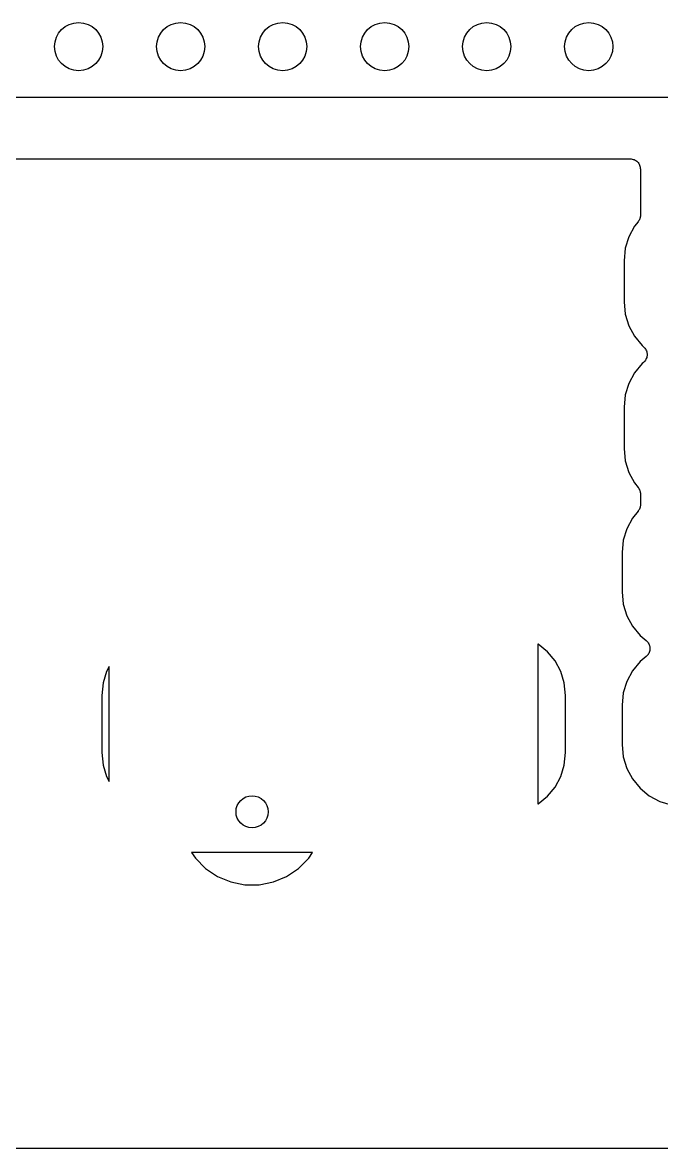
# Model space of a CAD drawing. Extents: x 3.02 to 5.79, y -2.32 to -0.9.
# Drawn here: x 3.828 to 4.141, y -1.815 to -1.263 of the extents above; entities that cross this region are included whole.
import ezdxf

# ---------------------------------------------------------------- set-up
doc = ezdxf.new("R2010")
doc.units = 0
doc.header["$MEASUREMENT"] = 0
doc.layers.add('BLACK', color=7, linetype='CONTINUOUS')

msp = doc.modelspace()

# ---------------------------------------------------------------- linework, layer by layer
at = {"layer": 'BLACK', "linetype": 'CONTINUOUS'}
for p, q in [((4.15031, -1.3), (3.75784, -1.3)), ((3.75819, -1.33), (4.12531, -1.33)), ((4.12531, -1.33), (4.12535, -1.33)), ((4.12535, -1.33), (4.12535, -1.33)), ((4.12535, -1.33), (4.12535, -1.33)), ((4.12535, -1.33), (4.12538, -1.33)), ((4.12538, -1.33), (4.12585, -1.33005)), ((4.12585, -1.33005), (4.12632, -1.3301)), ((4.12632, -1.3301), (4.12634, -1.33011)), ((4.12634, -1.33011), (4.12635, -1.33011)), ((4.12635, -1.33011), (4.1268, -1.33025)), ((4.1268, -1.33025), (4.12725, -1.33039)), ((4.12725, -1.33039), (4.12727, -1.3304)), ((4.12727, -1.3304), (4.12728, -1.3304)), ((4.12728, -1.3304), (4.1277, -1.33063)), ((4.1277, -1.33063), (4.12811, -1.33085)), ((4.12811, -1.33085), (4.12812, -1.33087)), ((4.12812, -1.33087), (4.12814, -1.33087)), ((4.12814, -1.33087), (4.1285, -1.33118)), ((4.1285, -1.33118), (4.12886, -1.33148)), ((4.12886, -1.33148), (4.12887, -1.33149)), ((4.12887, -1.33149), (4.12889, -1.3315)), ((4.12889, -1.3315), (4.12918, -1.33187)), ((4.12918, -1.33187), (4.12948, -1.33223)), ((4.12948, -1.33223), (4.12949, -1.33225)), ((4.12949, -1.33225), (4.1295, -1.33226)), ((4.1295, -1.33226), (4.12972, -1.33268)), ((4.12972, -1.33268), (4.12994, -1.33309)), ((4.12994, -1.33309), (4.12994, -1.33311)), ((4.12994, -1.33311), (4.12995, -1.33313)), ((4.12995, -1.33313), (4.13008, -1.33358)), ((4.13008, -1.33358), (4.13022, -1.33403)), ((4.13022, -1.33403), (4.13022, -1.33405)), ((4.13022, -1.33405), (4.13023, -1.33406)), ((4.13023, -1.33406), (4.13027, -1.33453)), ((4.13027, -1.33453), (4.13031, -1.335)), ((4.13031, -1.335), (4.13031, -1.35768)), ((4.12918, -1.36085), (4.12739, -1.36303)), ((4.1293, -1.36067), (4.12918, -1.36085)), ((4.12944, -1.3605), (4.1293, -1.36067)), ((4.12957, -1.36027), (4.12944, -1.3605)), ((4.12972, -1.36004), (4.12957, -1.36027)), ((4.12981, -1.35984), (4.12972, -1.36004)), ((4.12991, -1.35965), (4.12981, -1.35984)), ((4.12999, -1.35939), (4.12991, -1.35965)), ((4.1301, -1.35914), (4.12999, -1.35939)), ((4.13014, -1.35893), (4.1301, -1.35914)), ((4.13021, -1.35872), (4.13014, -1.35893)), ((4.13024, -1.35845), (4.13021, -1.35872)), ((4.13029, -1.35818), (4.13024, -1.35845)), ((4.13031, -1.35775), (4.13029, -1.35796)), ((4.13029, -1.35796), (4.13029, -1.35818)), ((4.13031, -1.35768), (4.13031, -1.35775)), ((4.12462, -1.36821), (4.12292, -1.37382)), ((4.12739, -1.36303), (4.12462, -1.36821)), ((4.12292, -1.37382), (4.12232, -1.37991)), ((4.12232, -1.37991), (4.12232, -1.40009)), ((4.12232, -1.40009), (4.12292, -1.40618)), ((4.12292, -1.40618), (4.12462, -1.41179)), ((4.12462, -1.41179), (4.12739, -1.41697)), ((4.12739, -1.41697), (4.13111, -1.4215)), ((4.13111, -1.4215), (4.13179, -1.42206)), ((4.13179, -1.42206), (4.13182, -1.42208)), ((4.13182, -1.42208), (4.13182, -1.42209)), ((4.13182, -1.42209), (4.13182, -1.42209)), ((4.13182, -1.42209), (4.13184, -1.4221)), ((4.13184, -1.4221), (4.13218, -1.42245)), ((4.13218, -1.42245), (4.1325, -1.42278)), ((4.1325, -1.42278), (4.13251, -1.42279)), ((4.13251, -1.42279), (4.13252, -1.4228)), ((4.13252, -1.4228), (4.13278, -1.4232)), ((4.13278, -1.4232), (4.13304, -1.4236)), ((4.13304, -1.4236), (4.13305, -1.42361)), ((4.13305, -1.42361), (4.13306, -1.42362)), ((4.13306, -1.42362), (4.13323, -1.42406)), ((4.13246, -1.42912), (4.13212, -1.42946)), ((4.13247, -1.42911), (4.13246, -1.42912)), ((4.13248, -1.4291), (4.13247, -1.42911)), ((4.13274, -1.42871), (4.13248, -1.4291)), ((4.13301, -1.42832), (4.13274, -1.42871)), ((4.13302, -1.42829), (4.13301, -1.4283)), ((4.13301, -1.4283), (4.13301, -1.42832)), ((4.13321, -1.42785), (4.13302, -1.42829)), ((4.13339, -1.42742), (4.13321, -1.42785)), ((4.13323, -1.42406), (4.13341, -1.4245)), ((4.1334, -1.42739), (4.13339, -1.4274)), ((4.13339, -1.4274), (4.13339, -1.42742)), ((4.13349, -1.42692), (4.1334, -1.42739)), ((4.13341, -1.4245), (4.13341, -1.42451)), ((4.13341, -1.42451), (4.13342, -1.42453)), ((4.13342, -1.42453), (4.13351, -1.42499)), ((4.13359, -1.42646), (4.13349, -1.42692)), ((4.13351, -1.42499), (4.1336, -1.42546)), ((4.1336, -1.42549), (4.13359, -1.42596)), ((4.13359, -1.42596), (4.13359, -1.42643)), ((4.13359, -1.42643), (4.13359, -1.42645)), ((4.13359, -1.42645), (4.13359, -1.42646)), ((4.1336, -1.42546), (4.1336, -1.42547)), ((4.1336, -1.42547), (4.1336, -1.42549)), ((4.13111, -1.43035), (4.12739, -1.43488)), ((4.13179, -1.42979), (4.13111, -1.43035)), ((4.13212, -1.42946), (4.13179, -1.42979)), ((4.12462, -1.44006), (4.12292, -1.44567)), ((4.12739, -1.43488), (4.12462, -1.44006)), ((4.12292, -1.44567), (4.12232, -1.45176)), ((4.12232, -1.45176), (4.12232, -1.47194)), ((4.12232, -1.47194), (4.12292, -1.47803)), ((4.12292, -1.47803), (4.12462, -1.48364)), ((4.12462, -1.48364), (4.12739, -1.48882)), ((4.12739, -1.48882), (4.12918, -1.491)), ((4.12918, -1.491), (4.12922, -1.49105)), ((4.12922, -1.49105), (4.12934, -1.49124)), ((4.12934, -1.49124), (4.12948, -1.4914)), ((4.12948, -1.4914), (4.12961, -1.49164)), ((4.12961, -1.49164), (4.12976, -1.49187)), ((4.12976, -1.49187), (4.12984, -1.49207)), ((4.12984, -1.49207), (4.12994, -1.49227)), ((4.12994, -1.49227), (4.13002, -1.49253)), ((4.13002, -1.49253), (4.13012, -1.49278)), ((4.13012, -1.49278), (4.13016, -1.49299)), ((4.13016, -1.49299), (4.13022, -1.4932)), ((4.13022, -1.4932), (4.13025, -1.49347)), ((4.13025, -1.49347), (4.1303, -1.49374)), ((4.1303, -1.49374), (4.13029, -1.49396)), ((4.13029, -1.49396), (4.13031, -1.49417)), ((4.13031, -1.49417), (4.13031, -1.49957)), ((4.13014, -1.50082), (4.1301, -1.50103)), ((4.13021, -1.50061), (4.13014, -1.50082)), ((4.13024, -1.50034), (4.13021, -1.50061)), ((4.13029, -1.50007), (4.13024, -1.50034)), ((4.13031, -1.49964), (4.13029, -1.49986)), ((4.13029, -1.49986), (4.13029, -1.50007)), ((4.13031, -1.49957), (4.13031, -1.49964)), ((4.12641, -1.50612), (4.12364, -1.5113)), ((4.12918, -1.50274), (4.12641, -1.50612)), ((4.1293, -1.50256), (4.12918, -1.50274)), ((4.12944, -1.50239), (4.1293, -1.50256)), ((4.12957, -1.50216), (4.12944, -1.50239)), ((4.12972, -1.50193), (4.12957, -1.50216)), ((4.12981, -1.50173), (4.12972, -1.50193)), ((4.12991, -1.50154), (4.12981, -1.50173)), ((4.12999, -1.50128), (4.12991, -1.50154)), ((4.1301, -1.50103), (4.12999, -1.50128)), ((4.12364, -1.5113), (4.12194, -1.51692)), ((4.12194, -1.51692), (4.12134, -1.523)), ((4.12134, -1.523), (4.12134, -1.5422)), ((4.12134, -1.5422), (4.12194, -1.54828)), ((4.12194, -1.54828), (4.12364, -1.5539)), ((4.12364, -1.5539), (4.12641, -1.55907)), ((4.12641, -1.55907), (4.13013, -1.56361)), ((4.13013, -1.56361), (4.1332, -1.56613)), ((4.1332, -1.56613), (4.13323, -1.56616)), ((4.13323, -1.56616), (4.13323, -1.56616)), ((4.13323, -1.56616), (4.13324, -1.56616)), ((4.13324, -1.56616), (4.13326, -1.56618)), ((4.13326, -1.56618), (4.13359, -1.56652)), ((4.13359, -1.56652), (4.13392, -1.56686)), ((4.13392, -1.56686), (4.13393, -1.56687)), ((4.13393, -1.56687), (4.13394, -1.56688)), ((4.13394, -1.56688), (4.1342, -1.56727)), ((4.08029, -1.5678), (4.08, -1.56765)), ((4.08, -1.56765), (4.08, -1.64629)), ((4.08483, -1.57153), (4.08029, -1.5678)), ((4.08856, -1.57606), (4.08483, -1.57153)), ((4.13442, -1.57239), (4.13416, -1.57279)), ((4.1342, -1.56727), (4.13446, -1.56767)), ((4.13443, -1.57238), (4.13442, -1.57239)), ((4.13444, -1.57236), (4.13443, -1.57238)), ((4.13462, -1.57193), (4.13444, -1.57236)), ((4.13446, -1.56767), (4.13446, -1.56768)), ((4.13446, -1.56768), (4.13447, -1.5677)), ((4.13447, -1.5677), (4.13464, -1.56813)), ((4.1348, -1.57149), (4.13462, -1.57193)), ((4.13464, -1.56813), (4.13482, -1.56857)), ((4.13481, -1.57148), (4.1348, -1.57149)), ((4.13491, -1.571), (4.13481, -1.57146)), ((4.13481, -1.57146), (4.13481, -1.57148)), ((4.13482, -1.56857), (4.13483, -1.56859)), ((4.13483, -1.56859), (4.13483, -1.5686)), ((4.13483, -1.5686), (4.13492, -1.56907)), ((4.135, -1.57054), (4.13491, -1.571)), ((4.13492, -1.56907), (4.13501, -1.56953)), ((4.13501, -1.57051), (4.135, -1.57052)), ((4.135, -1.57052), (4.135, -1.57054)), ((4.13501, -1.56953), (4.13501, -1.56955)), ((4.13501, -1.56955), (4.13501, -1.56956)), ((4.13501, -1.56956), (4.13501, -1.57003)), ((4.13501, -1.57003), (4.13501, -1.57051)), ((4.09132, -1.58124), (4.08856, -1.57606)), ((4.13013, -1.57639), (4.12641, -1.58093)), ((4.1332, -1.57387), (4.13013, -1.57639)), ((4.13353, -1.57354), (4.1332, -1.57387)), ((4.13387, -1.5732), (4.13353, -1.57354)), ((4.13388, -1.57319), (4.13387, -1.5732)), ((4.13389, -1.57318), (4.13388, -1.57319)), ((4.13416, -1.57279), (4.13389, -1.57318)), ((3.86868, -1.58124), (3.86697, -1.58686)), ((3.87, -1.57877), (3.86868, -1.58124)), ((3.87, -1.63517), (3.87, -1.57877)), ((4.09303, -1.58686), (4.09132, -1.58124)), ((4.12641, -1.58093), (4.12364, -1.5861)), ((3.86697, -1.58686), (3.86638, -1.59294)), ((4.09362, -1.59294), (4.09303, -1.58686)), ((4.12364, -1.5861), (4.12194, -1.59172)), ((3.86638, -1.59294), (3.86638, -1.62099)), ((4.09362, -1.62099), (4.09362, -1.59294)), ((4.12194, -1.59172), (4.12134, -1.5978)), ((4.12134, -1.5978), (4.12134, -1.617)), ((3.86638, -1.62099), (3.86697, -1.62708)), ((4.09303, -1.62708), (4.09362, -1.62099)), ((4.12134, -1.617), (4.12194, -1.62308)), ((3.86697, -1.62708), (3.86868, -1.6327)), ((4.09132, -1.6327), (4.09303, -1.62708)), ((4.12194, -1.62308), (4.12364, -1.6287)), ((3.86868, -1.6327), (3.87, -1.63517)), ((4.08856, -1.63787), (4.09132, -1.6327)), ((4.12364, -1.6287), (4.12641, -1.63388)), ((4.08483, -1.64241), (4.08856, -1.63787)), ((4.12641, -1.63388), (4.13013, -1.63841)), ((4.13013, -1.63841), (4.13467, -1.64214)), ((4.08029, -1.64613), (4.08483, -1.64241)), ((4.13467, -1.64214), (4.13984, -1.6449)), ((4.08, -1.64629), (4.08029, -1.64613)), ((4.13984, -1.6449), (4.14546, -1.64661)), ((3.91037, -1.67), (3.91223, -1.67279)), ((3.96963, -1.67), (3.91037, -1.67)), ((3.96777, -1.67279), (3.96963, -1.67)), ((3.91223, -1.67279), (3.91721, -1.67777)), ((3.96279, -1.67777), (3.96777, -1.67279)), ((3.91721, -1.67777), (3.92307, -1.68168)), ((3.92307, -1.68168), (3.92957, -1.68437)), ((3.95043, -1.68437), (3.95693, -1.68168)), ((3.95693, -1.68168), (3.96279, -1.67777)), ((3.92957, -1.68437), (3.93648, -1.68575)), ((3.93648, -1.68575), (3.94352, -1.68575)), ((3.94352, -1.68575), (3.95043, -1.68437)), ((4.645, -1.815), (3.64025, -1.815))]:
    msp.add_line(p, q, dxfattribs=at)
at = {"layer": 'BLACK'}
for centre, radius in [((3.855, -1.275), 0.011811), ((3.905, -1.275), 0.011811), ((3.955, -1.275), 0.011811), ((4.005, -1.275), 0.011811), ((4.055, -1.275), 0.011811), ((4.105, -1.275), 0.011811), ((3.94, -1.65), 0.007874)]:
    msp.add_circle(centre, radius, dxfattribs=at)

doc.saveas('drawing.dxf')
